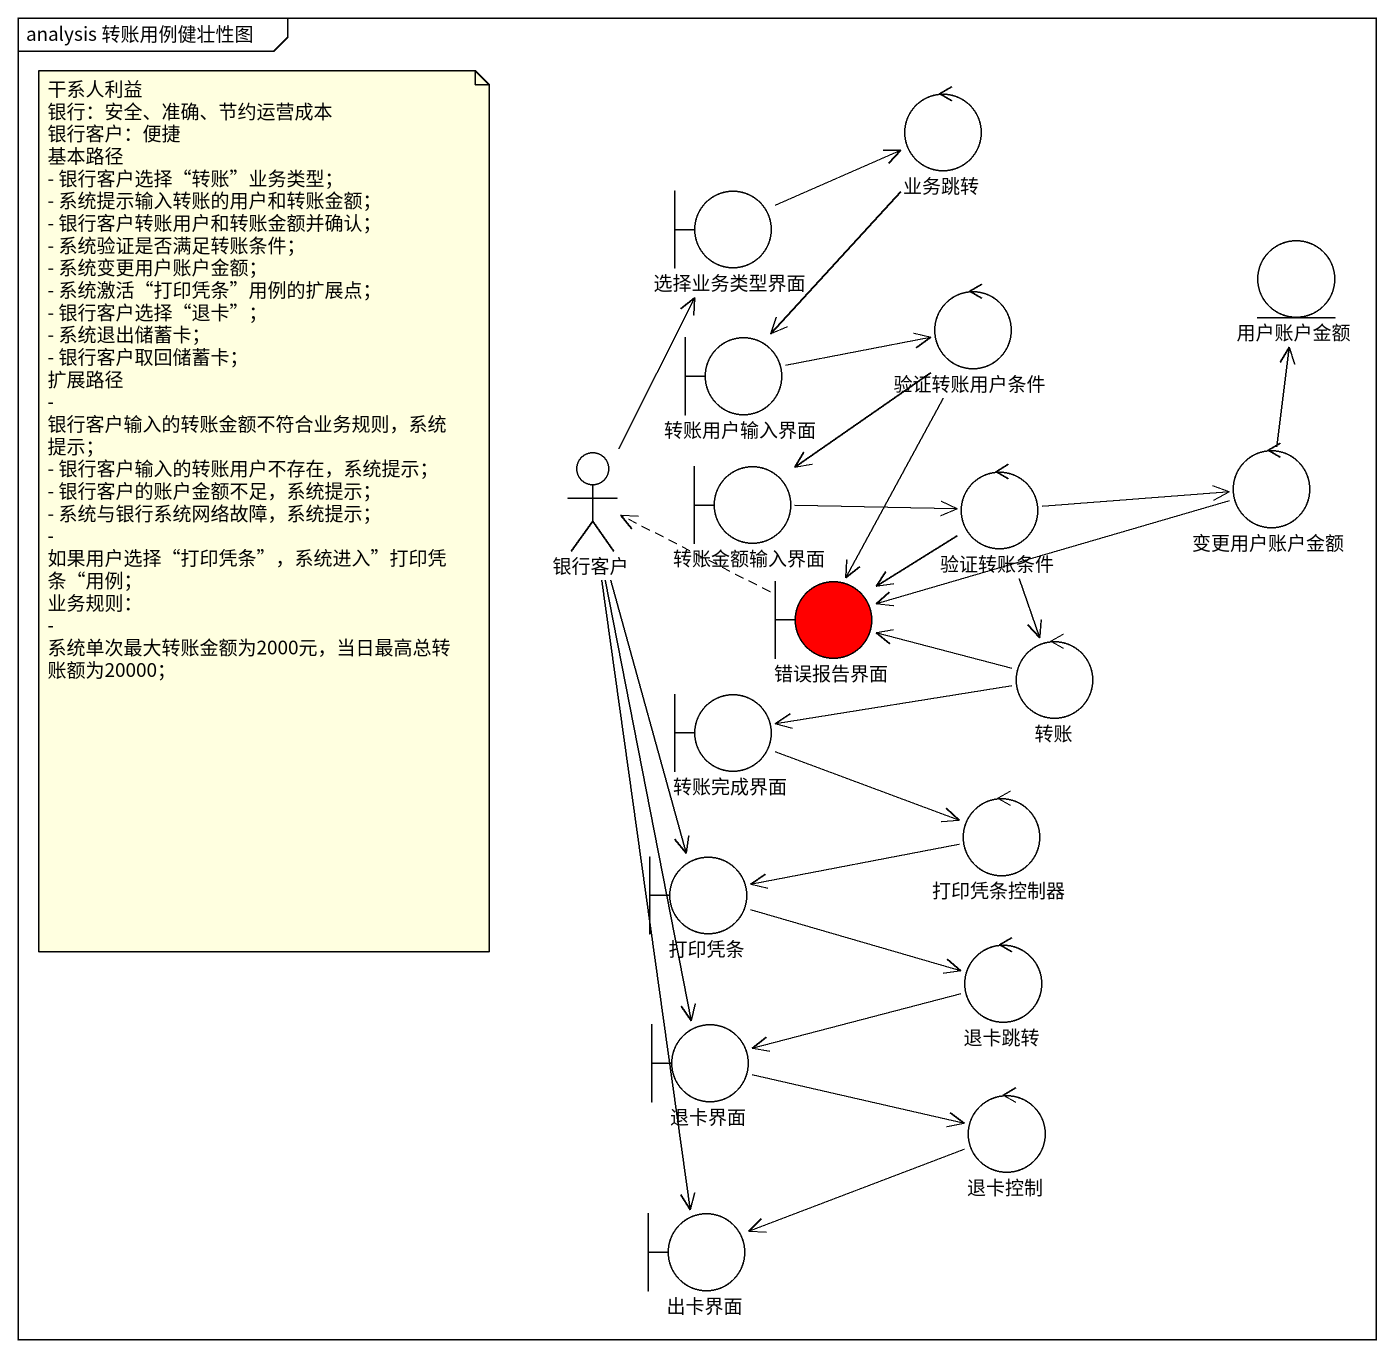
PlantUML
@startuml
mainframe analysis 转账用例健壮性图
control 业务跳转
boundary 选择业务类型界面
entity 用户账户金额
boundary 转账用户输入界面
control 验证转账用户条件
actor 银行客户
boundary 转账金额输入界面
control 验证转账条件
control 变更用户账户金额
boundary 错误报告界面 #FF0000
control 转账
boundary 转账完成界面
control 打印凭条控制器
boundary 打印凭条
control 退卡跳转
boundary 退卡界面
control 退卡控制
boundary 出卡界面
业务跳转 --> 转账用户输入界面
选择业务类型界面 -right-> 业务跳转
转账用户输入界面 -right-> 验证转账用户条件
验证转账用户条件 --> 转账金额输入界面
验证转账用户条件 --> 错误报告界面
银行客户 -up-> 选择业务类型界面
银行客户 --> 打印凭条
银行客户 --> 退卡界面
银行客户 --> 出卡界面
转账金额输入界面 -right-> 验证转账条件
验证转账条件 -right-> 变更用户账户金额
验证转账条件 --> 错误报告界面
验证转账条件 --> 转账
变更用户账户金额 -up-> 用户账户金额
变更用户账户金额 -left-> 错误报告界面
错误报告界面 .left.> 银行客户
转账 -left-> 错误报告界面
转账 -left-> 转账完成界面
转账完成界面 -right-> 打印凭条控制器
打印凭条控制器 -left-> 打印凭条
打印凭条 -right-> 退卡跳转
退卡跳转 -left-> 退卡界面
退卡界面 -right-> 退卡控制
退卡控制 -left-> 出卡界面
note as N1
  干系人利益
  银行：安全、准确、节约运营成本
  银行客户：便捷
  基本路径
  - 银行客户选择“转账”业务类型；
  - 系统提示输入转账的用户和转账金额；
  - 银行客户转账用户和转账金额并确认；
  - 系统验证是否满足转账条件；
  - 系统变更用户账户金额；
  - 系统激活“打印凭条”用例的扩展点；
  - 银行客户选择“退卡”；
  - 系统退出储蓄卡；
  - 银行客户取回储蓄卡；
  扩展路径
  - 银行客户输入的转账金额不符合业务规则，系统提示；
  - 银行客户输入的转账用户不存在，系统提示；
  - 银行客户的账户金额不足，系统提示；
  - 系统与银行系统网络故障，系统提示；
  - 如果用户选择“打印凭条”，系统进入”打印凭条“用例；
  业务规则：
  - 系统单次最大转账金额为2000元，当日最高总转账额为20000；
end note
@enduml
